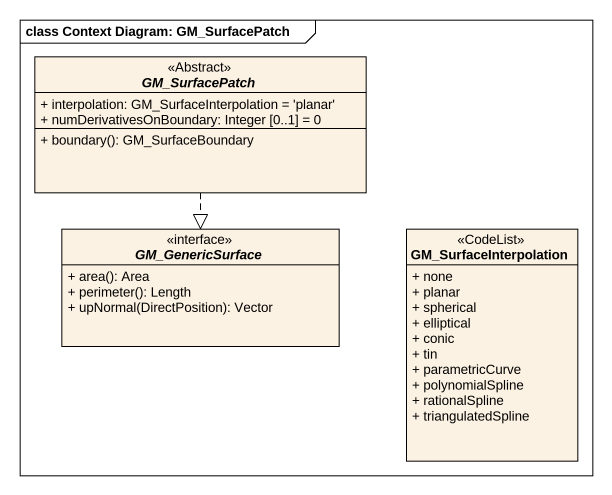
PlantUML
@startuml
mainframe class Context Diagram: GM_SurfacePatch
hide circle
hide empty members
skinparam classAttributeIconSize 0
abstract class GM_SurfacePatch <<Abstract>> {
  + interpolation: GM_SurfaceInterpolation = 'planar'
  + numDerivativesOnBoundary: Integer [0..1] = 0
  + boundary(): GM_SurfaceBoundary
}
interface GM_GenericSurface {
  + area(): Area
  + perimeter(): Length
  + upNormal(DirectPosition): Vector
}
class GM_SurfaceInterpolation <<CodeList>> {
  + none
  + planar
  + spherical
  + elliptical
  + conic
  + tin
  + parametricCurve
  + polynomialSpline
  + rationalSpline
  + triangulatedSpline
}
GM_SurfacePatch ..|> GM_GenericSurface
@enduml
